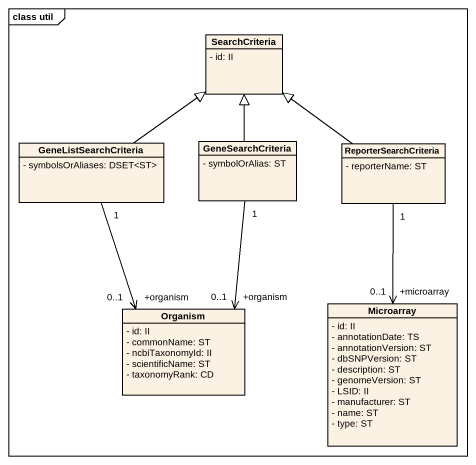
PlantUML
@startuml
mainframe class util
hide circle
hide empty members
skinparam classAttributeIconSize 0
class SearchCriteria {
  - id: II
}
class GeneListSearchCriteria {
  - symbolsOrAliases: DSET<ST>
}
class GeneSearchCriteria {
  - symbolOrAlias: ST
}
class ReporterSearchCriteria {
  - reporterName: ST
}
class Microarray {
  - id: II
  - annotationDate: TS
  - annotationVersion: ST
  - dbSNPVersion: ST
  - description: ST
  - genomeVersion: ST
  - LSID: II
  - manufacturer: ST
  - name: ST
  - type: ST
}
class Organism {
  - id: II
  - commonName: ST
  - ncbiTaxonomyId: II
  - scientificName: ST
  - taxonomyRank: CD
}
GeneListSearchCriteria -up-|> SearchCriteria
GeneListSearchCriteria "1" --> "+organism\n0..1" Organism
GeneSearchCriteria -up-|> SearchCriteria
GeneSearchCriteria "1" --> "+organism\n0..1" Organism
ReporterSearchCriteria -up-|> SearchCriteria
ReporterSearchCriteria "1" --> "+microarray\n0..1" Microarray
@enduml
